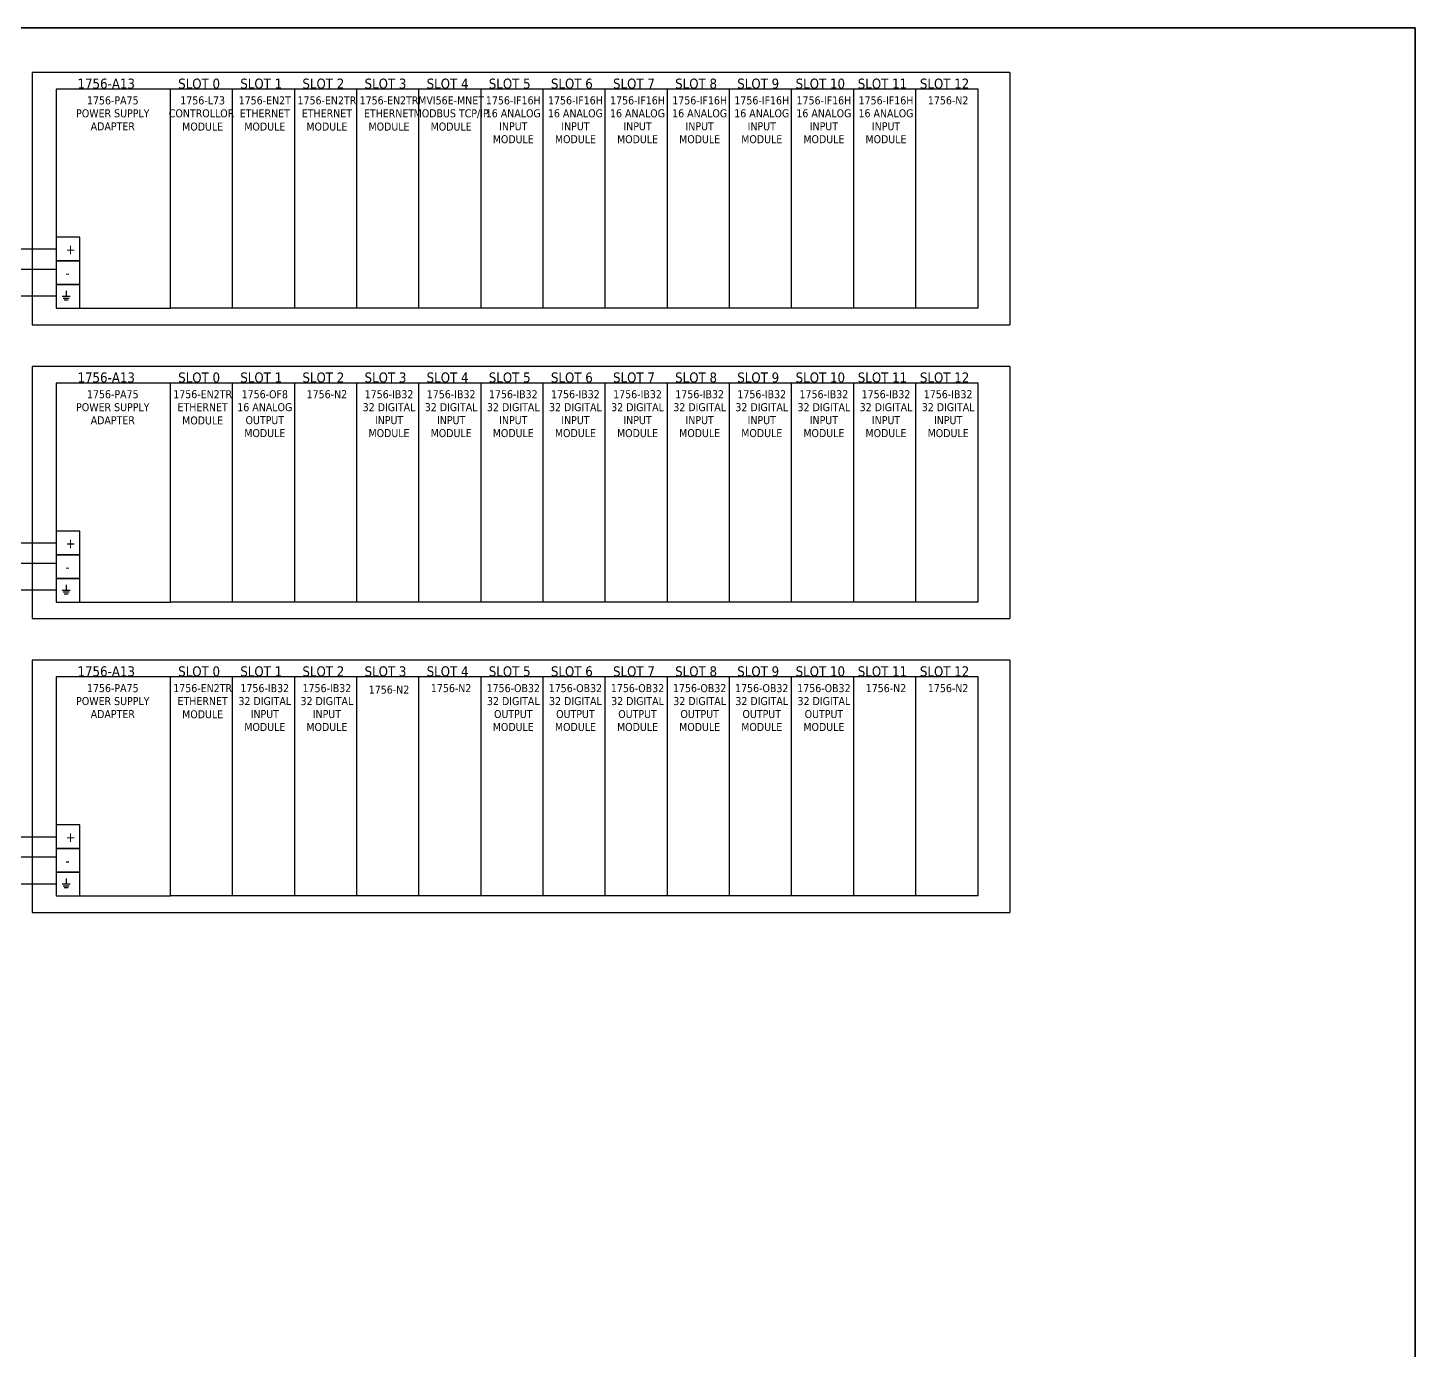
# Model space of a CAD drawing. Header units: millimetres. Extents: x 0 to 1792788, y -13 to 262234.
# Drawn here: x 292481 to 328498, y 218863 to 253193 of the extents above; entities that cross this region are included whole.
import ezdxf
from ezdxf.enums import TextEntityAlignment as Align

# ---------------------------------------------------------------- set-up
doc = ezdxf.new("R2010")
doc.units = ezdxf.units.MM
doc.layers.add('HELPPOINT', color=7, linetype='Continuous', lineweight=25)
doc.layers.add('power', color=7, linetype='Continuous', lineweight=25)
doc.styles.add('Tahoma', font='')
doc.styles.get('Tahoma').set_extended_font_data('Tahoma')

# ---------------------------------------------------------------- blocks, each defined once
blk = doc.blocks.new('TPA')
at = {"layer": 'HELPPOINT', "color": 4, "lineweight": 35, "ltscale": 25.4}
for p, q in [((14292753, 12827491), (14405128, 12827491)), ((14292753, 12827491), (14405128, 12827491)), ((14405128, 12827491), (14405128, 12749437)), ((14405128, 12827491), (14405128, 12749437))]:
    blk.add_line(p, q, dxfattribs=at)

msp = doc.modelspace()

# ---------------------------------------------------------------- linework, layer by layer
at = {"color": 3, "ltscale": 25.4}
for p, q in [((293221, 246222), (291604, 246222)), ((293221, 238594), (291604, 238594)), ((293221, 230965), (291604, 230965))]:
    msp.add_line(p, q, dxfattribs=at)
at = {"layer": 'power', "linetype": 'Continuous', "ltscale": 25.4}
for p, q in [((292595, 252031), (292595, 245483)), ((317977, 252031), (292595, 252031)), ((296184, 251599), (293221, 251599)), ((293221, 251599), (293221, 245915)), ((297797, 251599), (296184, 251599)), ((296184, 245915), (296184, 251599)), ((297797, 245915), (297797, 251599)), ((299410, 251599), (297797, 251599)), ((297797, 245915), (297797, 251599)), ((299410, 245915), (299410, 251599)), ((301022, 251599), (299410, 251599)), ((299410, 245915), (299410, 251599)), ((301022, 245915), (301022, 251599)), ((302635, 251599), (301022, 251599)), ((301022, 245915), (301022, 251599)), ((302635, 245915), (302635, 251599)), ((302635, 245915), (302635, 251599)), ((304247, 251599), (302635, 251599)), ((302635, 245915), (302635, 251599)), ((304247, 245915), (304247, 251599)), ((304247, 245915), (304247, 251599)), ((305860, 251599), (304247, 251599)), ((304247, 245915), (304247, 251599)), ((305860, 245915), (305860, 251599)), ((305860, 245915), (305860, 251599)), ((307473, 251599), (305860, 251599)), ((305860, 245915), (305860, 251599)), ((307473, 245915), (307473, 251599)), ((307473, 245915), (307473, 251599)), ((309085, 251599), (307473, 251599)), ((309085, 245915), (309085, 251599)), ((309085, 245915), (309085, 251599)), ((310698, 251599), (309085, 251599)), ((310698, 245915), (310698, 251599)), ((310698, 245915), (310698, 251599)), ((312310, 251599), (310698, 251599)), ((312310, 245915), (312310, 251599)), ((312310, 245915), (312310, 251599)), ((313923, 251599), (312310, 251599)), ((313923, 245915), (313923, 251599)), ((313923, 245915), (313923, 251599)), ((315536, 251599), (313923, 251599)), ((315536, 245915), (315536, 251599)), ((315536, 245915), (315536, 251599)), ((317148, 251599), (315536, 251599)), ((317148, 245915), (317148, 251599)), ((317148, 245915), (317148, 251599)), ((293221, 245915), (296184, 245915)), ((297797, 245915), (296184, 245915)), ((299410, 245915), (297797, 245915)), ((301022, 245915), (299410, 245915)), ((302635, 245915), (301022, 245915)), ((304247, 245915), (302635, 245915)), ((305860, 245915), (304247, 245915)), ((307473, 245915), (305860, 245915)), ((309085, 245915), (307473, 245915)), ((310698, 245915), (309085, 245915)), ((312310, 245915), (310698, 245915)), ((313923, 245915), (312310, 245915)), ((315536, 245915), (313923, 245915)), ((317148, 245915), (315536, 245915)), ((292595, 245483), (317977, 245483)), ((292595, 244403), (292595, 237855)), ((317977, 244403), (292595, 244403)), ((296184, 243971), (293221, 243971)), ((293221, 243971), (293221, 238286)), ((297797, 243971), (296184, 243971)), ((296184, 238286), (296184, 243971)), ((297797, 238286), (297797, 243971)), ((299410, 243971), (297797, 243971)), ((297797, 238286), (297797, 243971)), ((299410, 238286), (299410, 243971)), ((301022, 243971), (299410, 243971)), ((299410, 238286), (299410, 243971)), ((301022, 238286), (301022, 243971)), ((302635, 243971), (301022, 243971)), ((301022, 238286), (301022, 243971)), ((302635, 238286), (302635, 243971)), ((302635, 238286), (302635, 243971)), ((304247, 243971), (302635, 243971)), ((302635, 238286), (302635, 243971)), ((304247, 238286), (304247, 243971)), ((304247, 238286), (304247, 243971)), ((305860, 243971), (304247, 243971)), ((304247, 238286), (304247, 243971)), ((305860, 238286), (305860, 243971)), ((305860, 238286), (305860, 243971)), ((307473, 243971), (305860, 243971)), ((305860, 238286), (305860, 243971)), ((307473, 238286), (307473, 243971)), ((307473, 238286), (307473, 243971)), ((309085, 243971), (307473, 243971)), ((309085, 238286), (309085, 243971)), ((309085, 238286), (309085, 243971)), ((310698, 243971), (309085, 243971)), ((310698, 238286), (310698, 243971)), ((310698, 238286), (310698, 243971)), ((312310, 243971), (310698, 243971)), ((312310, 238286), (312310, 243971)), ((312310, 238286), (312310, 243971)), ((313923, 243971), (312310, 243971)), ((313923, 238286), (313923, 243971)), ((313923, 238286), (313923, 243971)), ((315536, 243971), (313923, 243971)), ((315536, 238286), (315536, 243971)), ((315536, 238286), (315536, 243971)), ((317148, 243971), (315536, 243971)), ((317148, 238286), (317148, 243971)), ((317148, 238286), (317148, 243971)), ((293221, 238286), (296184, 238286)), ((297797, 238286), (296184, 238286)), ((299410, 238286), (297797, 238286)), ((301022, 238286), (299410, 238286)), ((302635, 238286), (301022, 238286)), ((304247, 238286), (302635, 238286)), ((305860, 238286), (304247, 238286)), ((307473, 238286), (305860, 238286)), ((309085, 238286), (307473, 238286)), ((310698, 238286), (309085, 238286)), ((312310, 238286), (310698, 238286)), ((313923, 238286), (312310, 238286)), ((315536, 238286), (313923, 238286)), ((317148, 238286), (315536, 238286)), ((292595, 237855), (317977, 237855)), ((292595, 236775), (292595, 230226)), ((317977, 236775), (292595, 236775)), ((296184, 236343), (293221, 236343)), ((293221, 236343), (293221, 230658)), ((297797, 236343), (296184, 236343)), ((296184, 230658), (296184, 236343)), ((297797, 230658), (297797, 236343)), ((299410, 236343), (297797, 236343)), ((297797, 230658), (297797, 236343)), ((299410, 230658), (299410, 236343)), ((301022, 236343), (299410, 236343)), ((299410, 230658), (299410, 236343)), ((301022, 230658), (301022, 236343)), ((302635, 236343), (301022, 236343)), ((301022, 230658), (301022, 236343)), ((302635, 230658), (302635, 236343)), ((302635, 230658), (302635, 236343)), ((304247, 236343), (302635, 236343)), ((302635, 230658), (302635, 236343)), ((304247, 230658), (304247, 236343)), ((304247, 230658), (304247, 236343)), ((305860, 236343), (304247, 236343)), ((304247, 230658), (304247, 236343)), ((305860, 230658), (305860, 236343)), ((305860, 230658), (305860, 236343)), ((307473, 236343), (305860, 236343)), ((305860, 230658), (305860, 236343)), ((307473, 230658), (307473, 236343)), ((307473, 230658), (307473, 236343)), ((309085, 236343), (307473, 236343)), ((309085, 230658), (309085, 236343)), ((309085, 230658), (309085, 236343)), ((310698, 236343), (309085, 236343)), ((310698, 230658), (310698, 236343)), ((310698, 230658), (310698, 236343)), ((312310, 236343), (310698, 236343)), ((312310, 230658), (312310, 236343)), ((312310, 230658), (312310, 236343)), ((313923, 236343), (312310, 236343)), ((313923, 230658), (313923, 236343)), ((313923, 230658), (313923, 236343)), ((315536, 236343), (313923, 236343)), ((315536, 230658), (315536, 236343)), ((315536, 230658), (315536, 236343)), ((317148, 236343), (315536, 236343)), ((317148, 230658), (317148, 236343)), ((317148, 230658), (317148, 236343)), ((293221, 230658), (296184, 230658)), ((297797, 230658), (296184, 230658)), ((299410, 230658), (297797, 230658)), ((301022, 230658), (299410, 230658)), ((302635, 230658), (301022, 230658)), ((304247, 230658), (302635, 230658)), ((305860, 230658), (304247, 230658)), ((307473, 230658), (305860, 230658)), ((309085, 230658), (307473, 230658)), ((310698, 230658), (309085, 230658)), ((312310, 230658), (310698, 230658)), ((313923, 230658), (312310, 230658)), ((315536, 230658), (313923, 230658)), ((317148, 230658), (315536, 230658)), ((292595, 230226), (317977, 230226))]:
    msp.add_line(p, q, dxfattribs=at)
at = {"layer": 'power', "color": 7, "ltscale": 25.4}
for p, q in [((317977, 252031), (317977, 245483)), ((293221, 246917), (282202, 246917)), ((317977, 244403), (317977, 237855)), ((293221, 239289), (282202, 239289)), ((317977, 236775), (317977, 230226)), ((293221, 231661), (282202, 231661))]:
    msp.add_line(p, q, dxfattribs=at)
at = {"layer": 'power', "color": 1, "linetype": 'Continuous', "ltscale": 25.4}
for p, q in [((282202, 247450), (293221, 247450)), ((282202, 239822), (293221, 239822)), ((282202, 232194), (293221, 232194))]:
    msp.add_line(p, q, dxfattribs=at)
at = {"layer": 'power', "color": 3, "ltscale": 25.4}
for p, q in [((293476, 246361), (293476, 246226)), ((293373, 246226), (293579, 246226)), ((293399, 246177), (293553, 246177)), ((293424, 246129), (293527, 246129)), ((293373, 238598), (293579, 238598)), ((293399, 238549), (293553, 238549)), ((293424, 238500), (293527, 238500)), ((293476, 238733), (293476, 238598)), ((293373, 230970), (293579, 230970)), ((293399, 230921), (293553, 230921)), ((293424, 230872), (293527, 230872)), ((293476, 231105), (293476, 230970))]:
    msp.add_line(p, q, dxfattribs=at)
at = {"layer": 'power', "color": 1, "ltscale": 25.4}
for points in [[(293221, 247143), (293833, 247143), (293833, 247757), (293221, 247757)], [(293221, 246529), (293833, 246529), (293833, 247143), (293221, 247143)], [(293221, 245915), (293833, 245915), (293833, 246529), (293221, 246529)], [(293221, 239515), (293833, 239515), (293833, 240129), (293221, 240129)], [(293221, 238901), (293833, 238901), (293833, 239515), (293221, 239515)], [(293221, 238286), (293833, 238286), (293833, 238901), (293221, 238901)], [(293221, 231887), (293833, 231887), (293833, 232501), (293221, 232501)], [(293221, 231272), (293833, 231272), (293833, 231887), (293221, 231887)], [(293221, 230658), (293833, 230658), (293833, 231272), (293221, 231272)]]:
    msp.add_lwpolyline(points, close=True, dxfattribs=at)

# ---------------------------------------------------------------- block references
at = {"xscale": 0.8796480001183227, "yscale": 0.8796480000019073, "zscale": 0.8796480001183227}
msp.add_blockref('TPA', (-12342944, -11030484), dxfattribs=at)

# ---------------------------------------------------------------- texts
at = {"layer": 'power', "color": 7, "style": 'Tahoma'}
for s, height, p in [('1756-A13', 259.8, (294518, 251743)), ('SLOT 0', 259.8, (296929, 251743)), ('SLOT 1', 259.8, (298542, 251743)), ('SLOT 2', 259.8, (300154, 251743)), ('SLOT 3', 259.8, (301767, 251743)), ('SLOT 4', 259.8, (303379, 251743)), ('SLOT 5', 259.8, (304992, 251743)), ('SLOT 6', 259.8, (306605, 251743)), ('SLOT 7', 259.8, (308217, 251743)), ('SLOT 8', 259.8, (309830, 251743)), ('SLOT 9', 259.8, (311442, 251743)), ('SLOT 10', 259.8, (313055, 251743)), ('SLOT 11', 259.8, (314668, 251743)), ('SLOT 12', 259.8, (316280, 251743)), ('1756-PA75', 207.8, (294688, 251308)), ('MVI56E-MNET', 207.8, (303471, 251308)), ('1756-IF16H', 207.8, (305084, 251308)), ('1756-IF16H', 207.8, (306697, 251308)), ('1756-IF16H', 207.8, (308309, 251308)), ('1756-IF16H', 207.8, (309922, 251308)), ('1756-IF16H', 207.8, (311534, 251308)), ('1756-IF16H', 207.8, (313147, 251308)), ('1756-IF16H', 207.8, (314759, 251308)), ('POWER SUPPLY', 207.8, (294688, 250972)), ('MODBUS TCP/IP', 207.8, (303471, 250972)), ('16 ANALOG', 207.8, (305084, 250972)), ('16 ANALOG', 207.8, (306697, 250972)), ('16 ANALOG', 207.8, (308309, 250972)), ('16 ANALOG', 207.8, (309922, 250972)), ('16 ANALOG', 207.8, (311534, 250972)), ('16 ANALOG', 207.8, (313147, 250972)), ('16 ANALOG', 207.8, (314759, 250972)), ('ADAPTER', 207.8, (294688, 250633)), ('MODULE', 207.8, (303471, 250628)), ('INPUT', 207.8, (305084, 250636)), ('INPUT', 207.8, (306697, 250636)), ('INPUT', 207.8, (308309, 250636)), ('INPUT', 207.8, (309922, 250636)), ('INPUT', 207.8, (311534, 250636)), ('INPUT', 207.8, (313147, 250636)), ('INPUT', 207.8, (314759, 250636)), ('MODULE', 207.8, (305084, 250300)), ('MODULE', 207.8, (306697, 250300)), ('MODULE', 207.8, (308309, 250300)), ('MODULE', 207.8, (309922, 250300)), ('MODULE', 207.8, (311534, 250300)), ('MODULE', 207.8, (313147, 250300)), ('MODULE', 207.8, (314759, 250300)), ('1756-A13', 259.8, (294518, 244115)), ('SLOT 0', 259.8, (296929, 244115)), ('SLOT 1', 259.8, (298542, 244115)), ('SLOT 2', 259.8, (300154, 244115)), ('SLOT 3', 259.8, (301767, 244115)), ('SLOT 4', 259.8, (303379, 244115)), ('SLOT 5', 259.8, (304992, 244115)), ('SLOT 6', 259.8, (306605, 244115)), ('SLOT 7', 259.8, (308217, 244115)), ('SLOT 8', 259.8, (309830, 244115)), ('SLOT 9', 259.8, (311442, 244115)), ('SLOT 10', 259.8, (313055, 244115)), ('SLOT 11', 259.8, (314668, 244115)), ('SLOT 12', 259.8, (316280, 244115)), ('1756-PA75', 207.8, (294688, 243680)), ('POWER SUPPLY', 207.8, (294688, 243344)), ('ADAPTER', 207.8, (294688, 243005)), ('1756-A13', 259.8, (294518, 236487)), ('SLOT 0', 259.8, (296929, 236487)), ('SLOT 1', 259.8, (298542, 236487)), ('SLOT 2', 259.8, (300154, 236487)), ('SLOT 3', 259.8, (301767, 236487)), ('SLOT 4', 259.8, (303379, 236487)), ('SLOT 5', 259.8, (304992, 236487)), ('SLOT 6', 259.8, (306605, 236487)), ('SLOT 7', 259.8, (308217, 236487)), ('SLOT 8', 259.8, (309830, 236487)), ('SLOT 9', 259.8, (311442, 236487)), ('SLOT 10', 259.8, (313055, 236487)), ('SLOT 11', 259.8, (314668, 236487)), ('SLOT 12', 259.8, (316280, 236487)), ('1756-PA75', 207.8, (294688, 236051)), ('POWER SUPPLY', 207.8, (294688, 235715)), ('ADAPTER', 207.8, (294688, 235377))]:
    msp.add_text(s, height=height, dxfattribs=at).set_placement(p, align=Align.MIDDLE_CENTER)
at = {"layer": 'power', "color": 1, "style": 'Tahoma'}
for s, p in [('1756-L73', (297021, 251308)), ('CONTROLLOR', (296992, 250972)), ('MODULE', (297021, 250628))]:
    msp.add_text(s, height=207.8, dxfattribs=at).set_placement(p, align=Align.MIDDLE_CENTER)
at = {"layer": 'power', "color": 5, "style": 'Tahoma'}
for s, p in [('1756-EN2T', (298634, 251308)), ('ETHERNET', (298634, 250972)), ('MODULE', (298634, 250628))]:
    msp.add_text(s, height=207.8, dxfattribs=at).set_placement(p, align=Align.MIDDLE_CENTER)
at = {"layer": 'power', "color": 43, "style": 'Tahoma'}
for s, p in [('1756-EN2TR', (300246, 251308)), ('1756-EN2TR', (301859, 251308)), ('ETHERNET', (300246, 250972)), ('ETHERNET', (301859, 250972)), ('MODULE', (300246, 250628)), ('MODULE', (301859, 250628)), ('1756-EN2TR', (297021, 243680)), ('ETHERNET', (297021, 243344)), ('MODULE', (297021, 243000)), ('1756-EN2TR', (297021, 236051)), ('ETHERNET', (297021, 235715)), ('MODULE', (297021, 235372))]:
    msp.add_text(s, height=207.8, dxfattribs=at).set_placement(p, align=Align.MIDDLE_CENTER)
at = {"layer": 'power', "color": 3, "style": 'Tahoma'}
for p in [(316372, 251308), (300246, 243680), (301859, 236012), (303471, 236051), (314759, 236051), (316372, 236051)]:
    msp.add_text('1756-N2', height=207.8, dxfattribs=at).set_placement(p, align=Align.MIDDLE_CENTER)
at = {"layer": 'power', "color": 7, "style": 'Tahoma'}
for s, p in [('+', (293463, 247310)), ('-', (293458, 246696)), ('+', (293463, 239682)), ('-', (293458, 239068)), ('+', (293463, 232054)), ('-', (293458, 231440))]:
    msp.add_text(s, height=260, dxfattribs=at).set_placement(p)
at = {"layer": 'power', "color": 6, "style": 'Tahoma'}
for s, p in [('1756-OF8', (298634, 243680)), ('16 ANALOG', (298634, 243344)), ('OUTPUT', (298634, 243007)), ('MODULE', (298634, 242671))]:
    msp.add_text(s, height=207.8, dxfattribs=at).set_placement(p, align=Align.MIDDLE_CENTER)
at = {"layer": 'power', "color": 2, "style": 'Tahoma'}
for s, p in [('1756-IB32', (301859, 243680)), ('1756-IB32', (303471, 243680)), ('1756-IB32', (305084, 243680)), ('1756-IB32', (306697, 243680)), ('1756-IB32', (308309, 243680)), ('1756-IB32', (309922, 243680)), ('1756-IB32', (311534, 243680)), ('1756-IB32', (313147, 243680)), ('1756-IB32', (314759, 243680)), ('1756-IB32', (316372, 243680)), ('32 DIGITAL', (301859, 243344)), ('32 DIGITAL', (303471, 243344)), ('32 DIGITAL', (305084, 243344)), ('32 DIGITAL', (306697, 243344)), ('32 DIGITAL', (308309, 243344)), ('32 DIGITAL', (309922, 243344)), ('32 DIGITAL', (311534, 243344)), ('32 DIGITAL', (313147, 243344)), ('32 DIGITAL', (314759, 243344)), ('32 DIGITAL', (316372, 243344)), ('MODULE', (301859, 242671)), ('INPUT', (301859, 243007)), ('MODULE', (303471, 242671)), ('INPUT', (303471, 243007)), ('MODULE', (305084, 242671)), ('INPUT', (305084, 243007)), ('MODULE', (306697, 242671)), ('INPUT', (306697, 243007)), ('MODULE', (308309, 242671)), ('INPUT', (308309, 243007)), ('MODULE', (309922, 242671)), ('INPUT', (309922, 243007)), ('MODULE', (311534, 242671)), ('INPUT', (311534, 243007)), ('MODULE', (313147, 242671)), ('INPUT', (313147, 243007)), ('MODULE', (314759, 242671)), ('INPUT', (314759, 243007)), ('MODULE', (316372, 242671)), ('INPUT', (316372, 243007)), ('1756-IB32', (298634, 236051)), ('1756-IB32', (300246, 236051)), ('32 DIGITAL', (298634, 235715)), ('32 DIGITAL', (300246, 235715)), ('INPUT', (298634, 235379)), ('INPUT', (300246, 235379)), ('MODULE', (298634, 235043)), ('MODULE', (300246, 235043))]:
    msp.add_text(s, height=207.8, dxfattribs=at).set_placement(p, align=Align.MIDDLE_CENTER)
at = {"layer": 'power', "color": 4, "style": 'Tahoma'}
for s, p in [('1756-OB32', (305084, 236051)), ('1756-OB32', (306697, 236051)), ('1756-OB32', (308309, 236051)), ('1756-OB32', (309922, 236051)), ('1756-OB32', (311534, 236051)), ('1756-OB32', (313147, 236051)), ('32 DIGITAL', (305084, 235715)), ('32 DIGITAL', (306697, 235715)), ('32 DIGITAL', (308309, 235715)), ('32 DIGITAL', (309922, 235715)), ('32 DIGITAL', (311534, 235715)), ('32 DIGITAL', (313147, 235715)), ('OUTPUT', (305084, 235379)), ('OUTPUT', (306697, 235379)), ('OUTPUT', (308309, 235379)), ('OUTPUT', (309922, 235379)), ('OUTPUT', (311534, 235379)), ('OUTPUT', (313147, 235379)), ('MODULE', (305084, 235043)), ('MODULE', (306697, 235043)), ('MODULE', (308309, 235043)), ('MODULE', (309922, 235043)), ('MODULE', (311534, 235043)), ('MODULE', (313147, 235043))]:
    msp.add_text(s, height=207.8, dxfattribs=at).set_placement(p, align=Align.MIDDLE_CENTER)

doc.saveas('drawing.dxf')
